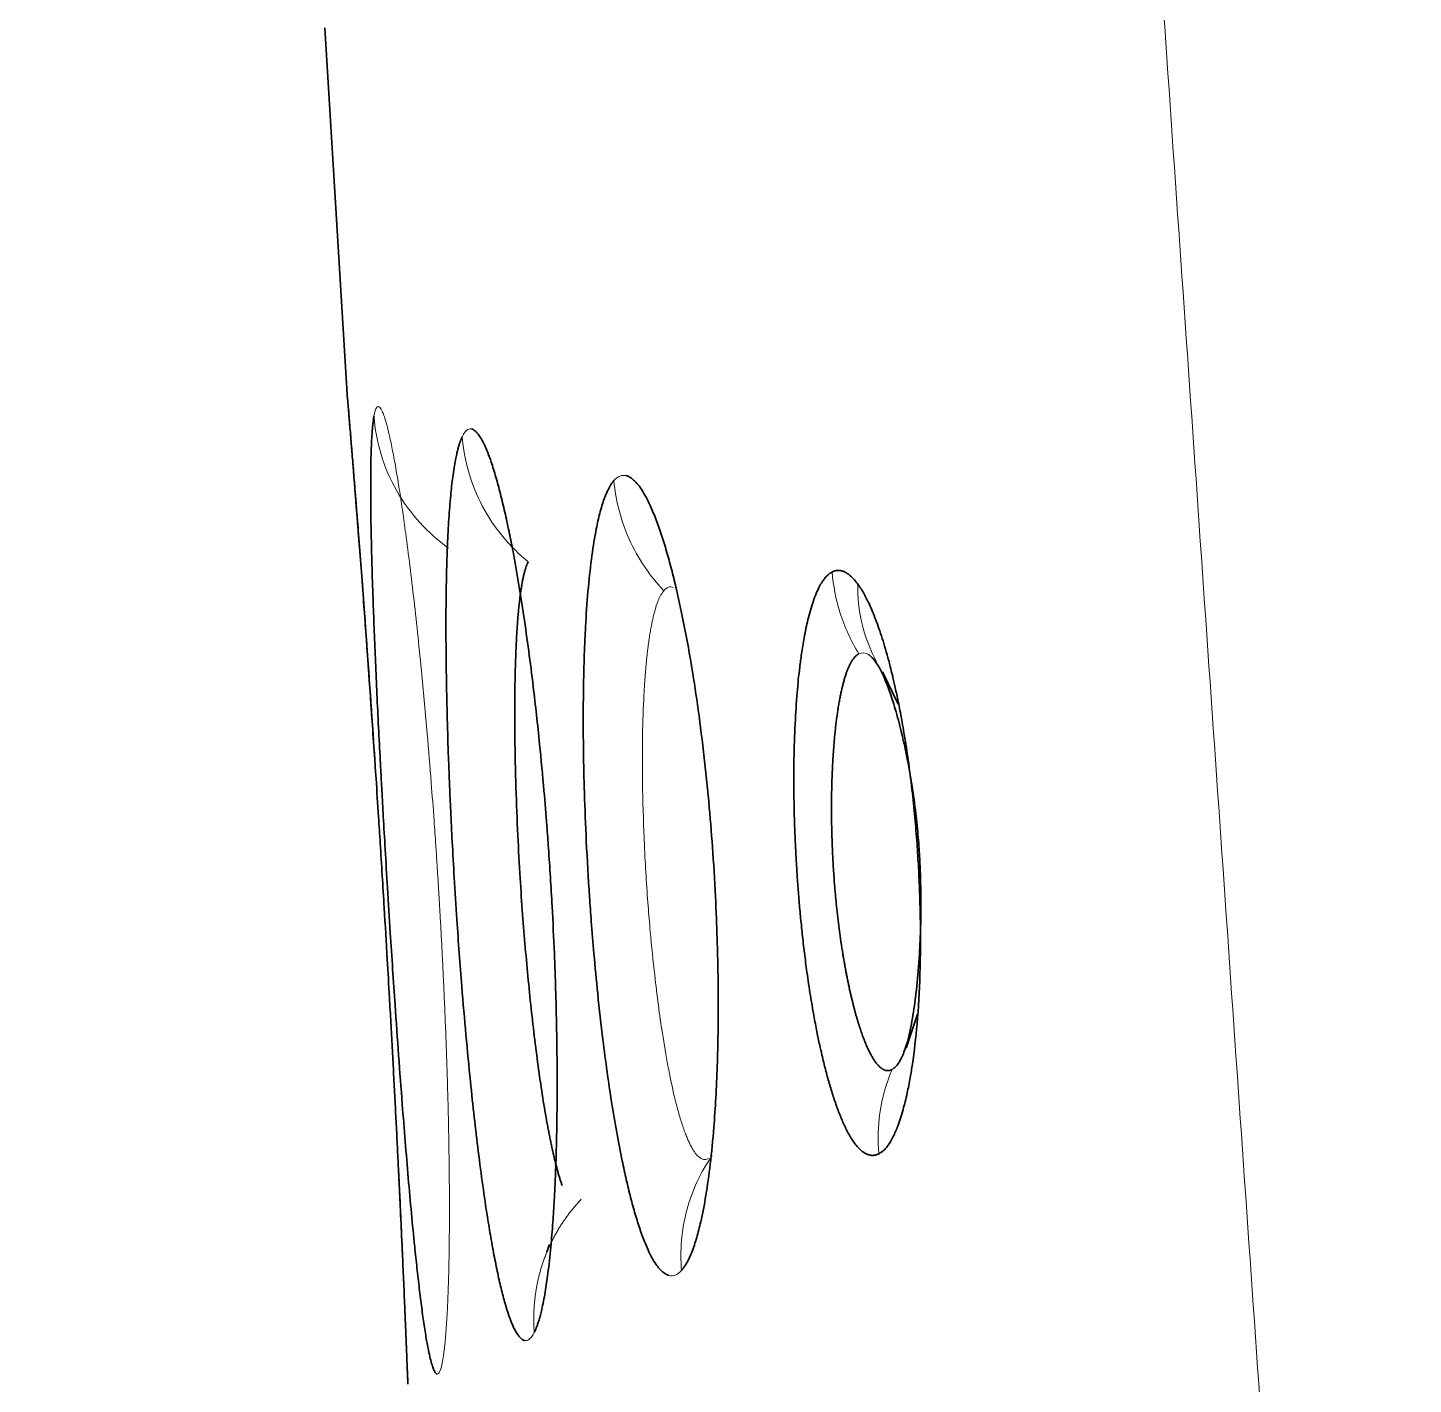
# Model space of a CAD drawing. Header units: inches. Extents: x -1096 to 3103, y -191 to 3207.
# Drawn here: x 3075.019 to 3078.842, y 1554.937 to 1558.68 of the extents above; entities that cross this region are included whole.
import ezdxf

# ---------------------------------------------------------------- set-up
doc = ezdxf.new("R2010")
doc.units = ezdxf.units.IN

msp = doc.modelspace()

# ---------------------------------------------------------------- linework, layer by layer
at = {"lineweight": 35}
for p, q in [((3075.8387, 1558.6801), (3075.9015, 1557.653)), ((3077.421, 1556.8136), (3077.3776, 1556.903)), ((3077.4426, 1555.8648), (3077.4744, 1555.9586)), ((3076.4516, 1555.3014), (3076.4581, 1555.3214)), ((3076.0679, 1554.9371), (3076.0667, 1554.9665))]:
    msp.add_line(p, q, dxfattribs=at)
at = {"lineweight": 13}
for points, knots in [([(3082.665, 1493.7042), (3082.6004, 1494.6346), (3082.4711, 1496.4949), (3082.2773, 1499.2845), (3082.0837, 1502.0724), (3081.8901, 1504.8587), (3081.6967, 1507.6432), (3081.5035, 1510.4261), (3081.3103, 1513.2073), (3081.1174, 1515.9868), (3080.9245, 1518.7646), (3080.7318, 1521.5408), (3080.5392, 1524.3152), (3080.3468, 1527.088), (3080.1545, 1529.8591), (3079.9623, 1532.6286), (3079.7703, 1535.3963), (3079.5785, 1538.1624), (3079.3867, 1540.9268), (3079.1952, 1543.6895), (3079.0037, 1546.4505), (3078.8124, 1549.2098), (3078.6213, 1551.9675), (3078.4303, 1554.7235), (3078.2395, 1557.4778), (3078.0488, 1560.2304), (3077.8583, 1562.9813), (3077.6679, 1565.7306), (3077.4776, 1568.4781), (3077.2876, 1571.224), (3077.0976, 1573.9683), (3076.9079, 1576.7108), (3076.7183, 1579.4516), (3076.5288, 1582.1908), (3076.3395, 1584.9283), (3076.1504, 1587.6641), (3075.9614, 1590.3983), (3075.7726, 1593.1307), (3075.5839, 1595.8615), (3075.3954, 1598.5906), (3075.2071, 1601.318), (3075.0816, 1603.1357), (3075.0189, 1604.0443)], [0, 0, 0, 0, 0.025296, 0.050577, 0.075843, 0.101093, 0.126328, 0.151549, 0.176754, 0.201943, 0.227118, 0.252277, 0.277422, 0.302551, 0.327664, 0.352763, 0.377847, 0.402915, 0.427968, 0.453006, 0.478029, 0.503036, 0.528029, 0.553006, 0.577968, 0.602915, 0.627846, 0.652763, 0.677664, 0.70255, 0.727421, 0.752277, 0.777118, 0.801943, 0.826753, 0.851548, 0.876328, 0.901093, 0.925842, 0.950577, 0.975296, 1, 1, 1, 1]), ([(3076.1619, 1554.9921), (3076.1621, 1554.9935), (3076.1627, 1554.9964), (3076.1637, 1555.0015), (3076.1647, 1555.0076), (3076.1659, 1555.0151), (3076.1672, 1555.0242), (3076.1686, 1555.035), (3076.17, 1555.0477), (3076.1724, 1555.0724), (3076.1753, 1555.1114), (3076.1784, 1555.1718), (3076.1805, 1555.2377), (3076.1818, 1555.3062), (3076.1824, 1555.3675), (3076.1826, 1555.4188), (3076.1825, 1555.4579), (3076.1823, 1555.4834), (3076.182, 1555.5208), (3076.1814, 1555.5752), (3076.18, 1555.6527), (3076.1782, 1555.7289), (3076.176, 1555.8031), (3076.1736, 1555.8745), (3076.1709, 1555.9428), (3076.1682, 1556.0076), (3076.1654, 1556.0685), (3076.1626, 1556.1254), (3076.1598, 1556.1781), (3076.1571, 1556.2264), (3076.1546, 1556.2703), (3076.1523, 1556.3097), (3076.1501, 1556.3445), (3076.1482, 1556.3748), (3076.1465, 1556.4005), (3076.1439, 1556.4394), (3076.1393, 1556.5046), (3076.1316, 1556.6084), (3076.1205, 1556.744), (3076.1081, 1556.8784), (3076.0958, 1557.0001), (3076.0848, 1557.101), (3076.0733, 1557.1973), (3076.0629, 1557.278), (3076.0535, 1557.3453), (3076.0451, 1557.4015), (3076.0365, 1557.4541), (3076.0279, 1557.5023), (3076.0201, 1557.541), (3076.0132, 1557.571), (3076.0073, 1557.5933), (3076.0019, 1557.6103), (3075.9972, 1557.6217), (3075.9935, 1557.6287), (3075.9905, 1557.6325), (3075.9883, 1557.6343), (3075.9871, 1557.6348), (3075.9866, 1557.635)], [0, 0, 0, 0, 0.004871, 0.010578, 0.01712, 0.024496, 0.032707, 0.04175, 0.051625, 0.062329, 0.094589, 0.123218, 0.15516, 0.18238, 0.204891, 0.222679, 0.235716, 0.243991, 0.247499, 0.271695, 0.294713, 0.316538, 0.337157, 0.356565, 0.37478, 0.391814, 0.407679, 0.422379, 0.435915, 0.448289, 0.459502, 0.469554, 0.478448, 0.486184, 0.492762, 0.498184, 0.516133, 0.543052, 0.578986, 0.624001, 0.654391, 0.6855, 0.717302, 0.749771, 0.772746, 0.796758, 0.821822, 0.847959, 0.875186, 0.895512, 0.916051, 0.936799, 0.954889, 0.970256, 0.9829, 0.992817, 1, 1, 1, 1]), ([(3075.9742, 1557.6082), (3075.9792, 1557.5384), (3076.0215, 1557.3952), (3076.1234, 1557.2849), (3076.1798, 1557.2445)], [0, 0, 0, 0, 0.506112, 1, 1, 1, 1]), ([(3076.2174, 1557.551), (3076.2227, 1557.4862), (3076.2607, 1557.3537), (3076.3497, 1557.2474), (3076.3999, 1557.2064)], [0, 0, 0, 0, 0.504387, 1, 1, 1, 1]), ([(3076.6362, 1557.4303), (3076.641, 1557.3759), (3076.6698, 1557.2639), (3076.7353, 1557.1676), (3076.7742, 1557.1267)], [0, 0, 0, 0, 0.494789, 1, 1, 1, 1]), ([(3077.2385, 1557.1784), (3077.2415, 1557.141), (3077.2568, 1557.0618), (3077.2904, 1556.988), (3077.3121, 1556.9524)], [0, 0, 0, 0, 0.474728, 1, 1, 1, 1]), ([(3077.309, 1557.145), (3077.3086, 1557.1091), (3077.3167, 1557.0332), (3077.3436, 1556.9625), (3077.3621, 1556.9286)], [0, 0, 0, 0, 0.475307, 1, 1, 1, 1]), ([(3076.7742, 1557.1267), (3076.7735, 1557.1259), (3076.7722, 1557.1243), (3076.7702, 1557.1216), (3076.7682, 1557.1185), (3076.7662, 1557.1153), (3076.7643, 1557.1117), (3076.7624, 1557.1079), (3076.7605, 1557.1038), (3076.7587, 1557.0994), (3076.7569, 1557.0948), (3076.7551, 1557.0899), (3076.7533, 1557.0848), (3076.7516, 1557.0793), (3076.7499, 1557.0736), (3076.7483, 1557.0677), (3076.7467, 1557.0615), (3076.7451, 1557.055), (3076.7435, 1557.0483), (3076.742, 1557.0413), (3076.7405, 1557.034), (3076.7391, 1557.0265), (3076.7376, 1557.0188), (3076.7363, 1557.0107), (3076.7349, 1557.0025), (3076.7336, 1556.994), (3076.7324, 1556.9852), (3076.7312, 1556.9762), (3076.73, 1556.967), (3076.7288, 1556.9575), (3076.7277, 1556.9478), (3076.7267, 1556.9379), (3076.7257, 1556.9278), (3076.7247, 1556.9174), (3076.7238, 1556.9068), (3076.7229, 1556.8959), (3076.722, 1556.8849), (3076.7212, 1556.8736), (3076.7205, 1556.8622), (3076.7198, 1556.8505), (3076.7191, 1556.8387), (3076.7169, 1556.7951), (3076.7145, 1556.7112), (3076.715, 1556.5754), (3076.72, 1556.4207), (3076.7279, 1556.2881), (3076.7381, 1556.1683), (3076.7504, 1556.0476), (3076.7713, 1555.8877), (3076.7923, 1555.7758), (3076.8074, 1555.714), (3076.8128, 1555.6936), (3076.8181, 1555.6748), (3076.8235, 1555.6575), (3076.8288, 1555.6416), (3076.8341, 1555.6272), (3076.8393, 1555.6143), (3076.8445, 1555.6028), (3076.8496, 1555.5926), (3076.8547, 1555.5838), (3076.8597, 1555.5764), (3076.8646, 1555.5702), (3076.8695, 1555.5653), (3076.8743, 1555.5615), (3076.879, 1555.559), (3076.8836, 1555.5575), (3076.8881, 1555.5572), (3076.8925, 1555.5578), (3076.8954, 1555.5591), (3076.8969, 1555.5598)], [0, 0, 0, 0, 0.005972, 0.011955, 0.017951, 0.02396, 0.02998, 0.036012, 0.042055, 0.048111, 0.054177, 0.060255, 0.066344, 0.072444, 0.078555, 0.084677, 0.09081, 0.096952, 0.103106, 0.109269, 0.115443, 0.121626, 0.127819, 0.134022, 0.140234, 0.146455, 0.152686, 0.158926, 0.165175, 0.171432, 0.177698, 0.183972, 0.190255, 0.196546, 0.202844, 0.209151, 0.215465, 0.221787, 0.228116, 0.234452, 0.240795, 0.247145, 0.303261, 0.364171, 0.429645, 0.499403, 0.528824, 0.581401, 0.656184, 0.751772, 0.766496, 0.781024, 0.795358, 0.809499, 0.823451, 0.837216, 0.850794, 0.86419, 0.877403, 0.890438, 0.903295, 0.915977, 0.928485, 0.940822, 0.952989, 0.964989, 0.976822, 0.988492, 1, 1, 1, 1]), ([(3077.3669, 1555.5729), (3077.3639, 1555.6102), (3077.3663, 1555.6905), (3077.3878, 1555.7677), (3077.4037, 1555.8056)], [0, 0, 0, 0, 0.47368, 1, 1, 1, 1]), ([(3076.8228, 1555.251), (3076.8182, 1555.306), (3076.823, 1555.3632), (3076.852, 1555.4719), (3076.8762, 1555.5234), (3076.9073, 1555.5681)], [0, 0, 0, 0, 0.5, 0.5, 1, 1, 1, 1]), ([(3076.4166, 1555.0799), (3076.4163, 1555.0836), (3076.4158, 1555.0911), (3076.4153, 1555.1024), (3076.4151, 1555.1137), (3076.4151, 1555.1251), (3076.4154, 1555.1365), (3076.416, 1555.148), (3076.4169, 1555.1594), (3076.418, 1555.1709), (3076.4194, 1555.1823), (3076.421, 1555.1937), (3076.423, 1555.2051), (3076.4252, 1555.2165), (3076.4277, 1555.2278), (3076.4304, 1555.2391), (3076.4334, 1555.2503), (3076.4367, 1555.2614), (3076.4403, 1555.2724), (3076.4442, 1555.2833), (3076.4483, 1555.2942), (3076.4527, 1555.3049), (3076.4573, 1555.3155), (3076.4622, 1555.326), (3076.4674, 1555.3363), (3076.4728, 1555.3465), (3076.4784, 1555.3566), (3076.4842, 1555.3665), (3076.4903, 1555.3762), (3076.4965, 1555.3858), (3076.503, 1555.3952), (3076.5097, 1555.4044), (3076.5165, 1555.4134), (3076.5236, 1555.4223), (3076.5308, 1555.4309), (3076.5382, 1555.4393), (3076.5433, 1555.4447), (3076.5458, 1555.4475)], [0, 0, 0, 0, 0.027908, 0.055946, 0.084105, 0.112377, 0.140752, 0.16922, 0.197774, 0.226402, 0.255097, 0.283849, 0.31265, 0.341491, 0.370364, 0.399263, 0.428179, 0.457105, 0.486037, 0.514968, 0.543893, 0.572806, 0.601702, 0.630574, 0.659415, 0.688216, 0.716971, 0.745671, 0.774306, 0.802869, 0.83135, 0.85974, 0.888029, 0.916209, 0.94427, 0.972204, 1, 1, 1, 1])]:
    msp.add_open_spline(points, degree=3, knots=knots, dxfattribs=at)
at = {"lineweight": 35}
for points, knots in [([(3076.0667, 1554.9665), (3076.0666, 1554.9679), (3076.0665, 1554.971), (3076.0663, 1554.9763), (3076.066, 1554.9827), (3076.0657, 1554.9906), (3076.0654, 1555), (3076.0649, 1555.0113), (3076.0644, 1555.0246), (3076.0634, 1555.0501), (3076.0617, 1555.0904), (3076.0591, 1555.1532), (3076.0562, 1555.2219), (3076.053, 1555.2935), (3076.0501, 1555.3572), (3076.0477, 1555.4099), (3076.0458, 1555.4494), (3076.0446, 1555.4741), (3076.0432, 1555.5046), (3076.0411, 1555.5467), (3076.0381, 1555.6073), (3076.035, 1555.6699), (3076.0317, 1555.734), (3076.0282, 1555.7996), (3076.0246, 1555.8663), (3076.0209, 1555.9344), (3076.0164, 1556.0151), (3076.0104, 1556.1208), (3076.0019, 1556.2634), (3075.9938, 1556.3953), (3075.9862, 1556.5143), (3075.9793, 1556.6203), (3075.97, 1556.7572), (3075.9605, 1556.8929), (3075.9516, 1557.0158), (3075.9441, 1557.118), (3075.9367, 1557.2152), (3075.9304, 1557.2966), (3075.9251, 1557.3644), (3075.9207, 1557.421), (3075.9164, 1557.4739), (3075.9126, 1557.5223), (3075.9094, 1557.561), (3075.907, 1557.5909), (3075.9052, 1557.6131), (3075.9038, 1557.6297), (3075.9028, 1557.6409), (3075.9023, 1557.6476), (3075.902, 1557.6511), (3075.9018, 1557.6526), (3075.9018, 1557.653), (3075.9018, 1557.6531)], [0, 0, 0, 0, 0.004851, 0.010544, 0.017077, 0.024451, 0.032664, 0.041716, 0.051605, 0.062329, 0.094554, 0.123216, 0.155817, 0.183478, 0.20621, 0.223998, 0.236815, 0.244647, 0.247492, 0.265422, 0.283346, 0.301256, 0.319144, 0.336999, 0.354814, 0.372597, 0.390528, 0.417453, 0.453346, 0.498174, 0.516577, 0.543646, 0.579428, 0.623988, 0.65447, 0.68561, 0.717381, 0.749756, 0.77274, 0.796758, 0.821822, 0.847956, 0.875175, 0.895509, 0.91605, 0.936793, 0.954918, 0.970304, 0.982949, 0.99285, 1, 1, 1, 1]), ([(3075.9042, 1557.6237), (3075.9043, 1557.6221), (3075.9046, 1557.6186), (3075.9051, 1557.6124), (3075.9057, 1557.6046), (3075.9065, 1557.5949), (3075.9075, 1557.5829), (3075.9088, 1557.5683), (3075.911, 1557.5417), (3075.9143, 1557.5008), (3075.9192, 1557.4395), (3075.9248, 1557.3699), (3075.931, 1557.2899), (3075.9378, 1557.2019), (3075.9445, 1557.1124), (3075.9511, 1557.0237), (3075.9573, 1556.9375), (3075.9636, 1556.848), (3075.97, 1556.7558), (3075.9743, 1556.6928), (3075.9764, 1556.661), (3075.9764, 1556.661)], [0, 0, 0, 0, 0.01474, 0.032524, 0.05335, 0.077215, 0.104113, 0.134035, 0.166969, 0.253286, 0.330229, 0.413836, 0.497304, 0.580625, 0.663808, 0.731272, 0.798592, 0.865811, 0.932943, 0.999989, 1, 1, 1, 1]), ([(3075.9742, 1557.6082), (3075.9739, 1557.6067), (3075.9734, 1557.6034), (3075.9726, 1557.5975), (3075.9716, 1557.59), (3075.9706, 1557.5807), (3075.9696, 1557.5692), (3075.9686, 1557.5551), (3075.9671, 1557.5295), (3075.9658, 1557.49), (3075.9651, 1557.4305), (3075.9653, 1557.3629), (3075.9665, 1557.2849), (3075.9686, 1557.199), (3075.9714, 1557.1116), (3075.9746, 1557.0248), (3075.978, 1556.9404), (3075.9819, 1556.8528), (3075.9862, 1556.7624), (3075.99, 1556.688), (3075.9933, 1556.6257), (3075.9963, 1556.5704), (3076.0003, 1556.498), (3076.0055, 1556.4081), (3076.0119, 1556.3009), (3076.0209, 1556.1567), (3076.0344, 1555.9532), (3076.0483, 1555.7604), (3076.0606, 1555.6054), (3076.069, 1555.5045), (3076.0778, 1555.4071), (3076.0858, 1555.325), (3076.093, 1555.2565), (3076.0995, 1555.1998), (3076.1061, 1555.1468), (3076.1128, 1555.0986), (3076.119, 1555.0599), (3076.1247, 1555.0299), (3076.1297, 1555.0073), (3076.1343, 1554.9903), (3076.1384, 1554.9788), (3076.1418, 1554.9718), (3076.1445, 1554.9679), (3076.1467, 1554.966), (3076.1479, 1554.9655), (3076.1484, 1554.9653)], [0, 0, 0, 0, 0.005494, 0.012115, 0.01986, 0.028729, 0.03872, 0.049829, 0.062052, 0.094151, 0.122729, 0.153801, 0.184823, 0.215792, 0.246711, 0.271794, 0.29682, 0.321805, 0.346754, 0.371667, 0.381839, 0.396331, 0.415138, 0.438248, 0.465644, 0.497302, 0.548712, 0.623102, 0.653082, 0.684066, 0.71606, 0.749093, 0.772387, 0.796618, 0.821777, 0.847855, 0.874829, 0.895219, 0.915809, 0.936603, 0.954502, 0.96979, 0.982469, 0.99254, 1, 1, 1, 1]), ([(3076.4166, 1555.0799), (3076.4172, 1555.0812), (3076.4187, 1555.0843), (3076.421, 1555.0897), (3076.4237, 1555.0965), (3076.4267, 1555.105), (3076.43, 1555.1155), (3076.4336, 1555.1283), (3076.4394, 1555.1517), (3076.4466, 1555.1882), (3076.455, 1555.2457), (3076.4621, 1555.3104), (3076.4678, 1555.3794), (3076.4716, 1555.4401), (3076.474, 1555.4891), (3076.4754, 1555.5239), (3076.477, 1555.5664), (3076.4785, 1555.6233), (3076.4796, 1555.7026), (3076.4798, 1555.785), (3076.4791, 1555.8701), (3076.4777, 1555.9508), (3076.4754, 1556.0358), (3076.4718, 1556.1351), (3076.4656, 1556.2655), (3076.4583, 1556.3836), (3076.4505, 1556.4897), (3076.4426, 1556.5863), (3076.4304, 1556.7162), (3076.4161, 1556.8454), (3076.4013, 1556.962), (3076.3877, 1557.0577), (3076.3732, 1557.1495), (3076.3595, 1557.2268), (3076.3468, 1557.2913), (3076.3352, 1557.3451), (3076.3231, 1557.3956), (3076.3105, 1557.4419), (3076.2989, 1557.4793), (3076.2882, 1557.5084), (3076.2788, 1557.5303), (3076.27, 1557.547), (3076.2621, 1557.5586), (3076.2556, 1557.5658), (3076.2503, 1557.5699), (3076.2463, 1557.572), (3076.244, 1557.5727), (3076.243, 1557.573)], [0, 0, 0, 0, 0.005679, 0.012434, 0.020265, 0.029172, 0.039152, 0.050205, 0.062327, 0.094652, 0.123214, 0.158, 0.187168, 0.210728, 0.228653, 0.240913, 0.247497, 0.272601, 0.297685, 0.322728, 0.347701, 0.372604, 0.391847, 0.41921, 0.454671, 0.498201, 0.514895, 0.541397, 0.577751, 0.624024, 0.654257, 0.685314, 0.71717, 0.749799, 0.77284, 0.796886, 0.821949, 0.848052, 0.87521, 0.895528, 0.916063, 0.936811, 0.954812, 0.970135, 0.982776, 0.992733, 1, 1, 1, 1]), ([(3076.2174, 1557.551), (3076.2168, 1557.5496), (3076.2155, 1557.5467), (3076.2134, 1557.5414), (3076.211, 1557.5347), (3076.2083, 1557.5263), (3076.2055, 1557.5159), (3076.2024, 1557.5031), (3076.1975, 1557.4798), (3076.1917, 1557.4436), (3076.1856, 1557.3887), (3076.1807, 1557.3261), (3076.1769, 1557.2537), (3076.1743, 1557.1738), (3076.1729, 1557.0863), (3076.1728, 1556.992), (3076.1738, 1556.8916), (3076.176, 1556.7868), (3076.1785, 1556.7023), (3076.181, 1556.6356), (3076.1831, 1556.5828), (3076.1861, 1556.5144), (3076.1903, 1556.43), (3076.1959, 1556.3299), (3076.2044, 1556.1956), (3076.2185, 1556.0038), (3076.2383, 1555.7853), (3076.2623, 1555.5715), (3076.2817, 1555.4324), (3076.2968, 1555.3409), (3076.3067, 1555.2865), (3076.3171, 1555.2357), (3076.328, 1555.1895), (3076.3382, 1555.1521), (3076.3477, 1555.1229), (3076.3562, 1555.1009), (3076.3644, 1555.0841), (3076.3717, 1555.0725), (3076.3779, 1555.0653), (3076.3829, 1555.0611), (3076.387, 1555.0588), (3076.3893, 1555.0581), (3076.3903, 1555.0578)], [0, 0, 0, 0, 0.005535, 0.012183, 0.019942, 0.028811, 0.038788, 0.049871, 0.062054, 0.094209, 0.122734, 0.153803, 0.184827, 0.215802, 0.246733, 0.278099, 0.30937, 0.340568, 0.371697, 0.382255, 0.396981, 0.415868, 0.438907, 0.466079, 0.497361, 0.548022, 0.623188, 0.68393, 0.749069, 0.772479, 0.79677, 0.821932, 0.847957, 0.874823, 0.895203, 0.915794, 0.936601, 0.954404, 0.969644, 0.982324, 0.992443, 1, 1, 1, 1]), ([(3076.8228, 1555.251), (3076.8237, 1555.2521), (3076.8257, 1555.2545), (3076.8289, 1555.2587), (3076.8326, 1555.2641), (3076.8368, 1555.2709), (3076.8413, 1555.2793), (3076.8463, 1555.2896), (3076.8544, 1555.3089), (3076.8646, 1555.3391), (3076.883, 1555.4109), (3076.8995, 1555.5114), (3076.9116, 1555.6355), (3076.9178, 1555.7273), (3076.9216, 1555.8145), (3076.9239, 1555.906), (3076.9244, 1555.99), (3076.9236, 1556.0724), (3076.9217, 1556.1605), (3076.9174, 1556.2737), (3076.9101, 1556.3996), (3076.8958, 1556.5805), (3076.876, 1556.7539), (3076.8516, 1556.9157), (3076.8315, 1557.0278), (3076.8128, 1557.1154), (3076.7965, 1557.1816), (3076.7833, 1557.2302), (3076.7693, 1557.2761), (3076.7545, 1557.3185), (3076.7406, 1557.3529), (3076.7278, 1557.38), (3076.7162, 1557.4007), (3076.7052, 1557.4167), (3076.6953, 1557.4281), (3076.687, 1557.4355), (3076.6802, 1557.44), (3076.6749, 1557.4426), (3076.6718, 1557.4437), (3076.6705, 1557.4441)], [0, 0, 0, 0, 0.005759, 0.012569, 0.020429, 0.029339, 0.039298, 0.050303, 0.062353, 0.094825, 0.123265, 0.204929, 0.247428, 0.278823, 0.310177, 0.341444, 0.372596, 0.393012, 0.420777, 0.455872, 0.498271, 0.537025, 0.623967, 0.664109, 0.706062, 0.749764, 0.772822, 0.796879, 0.82195, 0.848056, 0.875213, 0.895506, 0.916041, 0.936812, 0.954675, 0.969928, 0.982569, 0.992595, 1, 1, 1, 1]), ([(3076.6362, 1557.4303), (3076.6354, 1557.4293), (3076.6335, 1557.427), (3076.6304, 1557.4228), (3076.627, 1557.4175), (3076.6231, 1557.4108), (3076.6188, 1557.4025), (3076.6142, 1557.3922), (3076.6067, 1557.3731), (3076.5975, 1557.343), (3076.586, 1557.2918), (3076.5752, 1557.2252), (3076.5654, 1557.1383), (3076.5597, 1557.0607), (3076.5563, 1556.9951), (3076.5541, 1556.9398), (3076.5521, 1556.8605), (3076.5515, 1556.7731), (3076.5523, 1556.6724), (3076.5547, 1556.5644), (3076.56, 1556.4298), (3076.5669, 1556.3106), (3076.5743, 1556.2073), (3076.5816, 1556.1176), (3076.5921, 1556.0073), (3076.6078, 1555.8677), (3076.63, 1555.7084), (3076.6524, 1555.5837), (3076.6705, 1555.5008), (3076.6825, 1555.4515), (3076.6952, 1555.4054), (3076.7085, 1555.3632), (3076.7213, 1555.3289), (3076.7331, 1555.3018), (3076.744, 1555.281), (3076.7544, 1555.2649), (3076.7639, 1555.2535), (3076.7718, 1555.2461), (3076.7784, 1555.2415), (3076.7837, 1555.2388), (3076.7868, 1555.2377), (3076.7881, 1555.2373)], [0, 0, 0, 0, 0.005607, 0.012302, 0.020083, 0.028949, 0.0389, 0.049931, 0.062039, 0.09429, 0.122704, 0.164093, 0.205413, 0.246661, 0.2615, 0.282312, 0.30911, 0.346899, 0.371661, 0.408236, 0.450128, 0.497272, 0.518111, 0.546036, 0.581065, 0.623252, 0.683675, 0.749134, 0.772649, 0.796989, 0.822148, 0.848115, 0.87487, 0.895219, 0.915802, 0.936626, 0.954273, 0.969433, 0.982108, 0.992297, 1, 1, 1, 1]), ([(3076.4935, 1555.4853), (3076.4933, 1555.486), (3076.4925, 1555.488), (3076.4913, 1555.4917), (3076.4897, 1555.4963), (3076.4882, 1555.501), (3076.4867, 1555.5059), (3076.4852, 1555.5109), (3076.4837, 1555.516), (3076.4822, 1555.5213), (3076.4807, 1555.5267), (3076.4792, 1555.5322), (3076.4778, 1555.5378), (3076.4763, 1555.5435), (3076.4748, 1555.5494), (3076.4734, 1555.5554), (3076.4719, 1555.5614), (3076.4705, 1555.5676), (3076.469, 1555.5738), (3076.4676, 1555.5802), (3076.4662, 1555.5867), (3076.4648, 1555.5932), (3076.4634, 1555.5998), (3076.462, 1555.6065), (3076.4606, 1555.6133), (3076.4592, 1555.6202), (3076.4578, 1555.6271), (3076.4565, 1555.6341), (3076.4551, 1555.6412), (3076.4501, 1555.6678), (3076.4415, 1555.717), (3076.43, 1555.7939), (3076.4192, 1555.876), (3076.4092, 1555.962), (3076.4, 1556.0507), (3076.3918, 1556.1411), (3076.3841, 1556.2357), (3076.377, 1556.3395), (3076.3707, 1556.4573), (3076.3655, 1556.5892), (3076.3625, 1556.7305), (3076.3626, 1556.8298), (3076.3637, 1556.8888), (3076.3643, 1556.9107), (3076.3649, 1556.9321), (3076.3657, 1556.9529), (3076.3665, 1556.973), (3076.3675, 1556.9925), (3076.3685, 1557.0112), (3076.3697, 1557.0293), (3076.371, 1557.0467), (3076.3724, 1557.0634), (3076.3739, 1557.0793), (3076.3755, 1557.0944), (3076.3772, 1557.1088), (3076.379, 1557.1224), (3076.3809, 1557.1352), (3076.3829, 1557.1472), (3076.385, 1557.1583), (3076.3872, 1557.1686), (3076.3896, 1557.178), (3076.392, 1557.1865), (3076.3945, 1557.1941), (3076.3972, 1557.2009), (3076.399, 1557.2045), (3076.3999, 1557.2064)], [0, 0, 0, 0, 0.002469, 0.007904, 0.013311, 0.018693, 0.024047, 0.029375, 0.034676, 0.03995, 0.045197, 0.050417, 0.055608, 0.060772, 0.065909, 0.071016, 0.076096, 0.081148, 0.086171, 0.091165, 0.096132, 0.101069, 0.105978, 0.110858, 0.115709, 0.120532, 0.125325, 0.130089, 0.134825, 0.139531, 0.182891, 0.225557, 0.267569, 0.308933, 0.349641, 0.389701, 0.429148, 0.472485, 0.523037, 0.58076, 0.645515, 0.717141, 0.729426, 0.741709, 0.75399, 0.766272, 0.778553, 0.790834, 0.803116, 0.815397, 0.827679, 0.83996, 0.852241, 0.864522, 0.876804, 0.88909, 0.901382, 0.913681, 0.925991, 0.938313, 0.950643, 0.96298, 0.975319, 0.98766, 1, 1, 1, 1]), ([(3077.2385, 1557.1784), (3077.2373, 1557.1777), (3077.2344, 1557.1761), (3077.2297, 1557.1728), (3077.224, 1557.1678), (3077.2176, 1557.1607), (3077.2103, 1557.1507), (3077.2025, 1557.137), (3077.1941, 1557.119), (3077.1833, 1557.0904), (3077.172, 1557.0505), (3077.1616, 1557.001), (3077.1543, 1556.9565), (3077.1476, 1556.9065), (3077.1413, 1556.8434), (3077.1358, 1556.7583), (3077.1331, 1556.6739), (3077.1326, 1556.5986), (3077.1332, 1556.5402), (3077.1345, 1556.4894), (3077.1361, 1556.4468), (3077.1377, 1556.4126), (3077.1391, 1556.3869), (3077.1408, 1556.358), (3077.1432, 1556.3223), (3077.1467, 1556.2762), (3077.151, 1556.228), (3077.1561, 1556.178), (3077.162, 1556.1264), (3077.1694, 1556.0695), (3077.1781, 1556.0117), (3077.1874, 1555.9568), (3077.196, 1555.9116), (3077.2035, 1555.8754), (3077.2098, 1555.8474), (3077.2167, 1555.8182), (3077.2252, 1555.7857), (3077.2359, 1555.7486), (3077.2474, 1555.7132), (3077.2596, 1555.6802), (3077.2726, 1555.6497), (3077.2869, 1555.6219), (3077.3006, 1555.6013), (3077.3124, 1555.5878), (3077.3211, 1555.58), (3077.3278, 1555.5754), (3077.3316, 1555.5735), (3077.3332, 1555.5726)], [0, 0, 0, 0, 0.007927, 0.018047, 0.030341, 0.044774, 0.061331, 0.080032, 0.100901, 0.123961, 0.165411, 0.200215, 0.228296, 0.249582, 0.288168, 0.330442, 0.376231, 0.405367, 0.430757, 0.452472, 0.470562, 0.485045, 0.495918, 0.503183, 0.521674, 0.541199, 0.561766, 0.583382, 0.606044, 0.629763, 0.659938, 0.686474, 0.70932, 0.72842, 0.743728, 0.755212, 0.778105, 0.801942, 0.826697, 0.85234, 0.878837, 0.907003, 0.938891, 0.960077, 0.977306, 0.990609, 1, 1, 1, 1]), ([(3077.2723, 1557.1788), (3077.2713, 1557.1792), (3077.2693, 1557.1801), (3077.2663, 1557.1811), (3077.2633, 1557.1818), (3077.2604, 1557.1824), (3077.2575, 1557.1826), (3077.2546, 1557.1827), (3077.2518, 1557.1825), (3077.2491, 1557.1821), (3077.2464, 1557.1815), (3077.2437, 1557.1807), (3077.2411, 1557.1797), (3077.2394, 1557.1788), (3077.2385, 1557.1784)], [0, 0, 0, 0, 0.087917, 0.174953, 0.261133, 0.346481, 0.43102, 0.514775, 0.597754, 0.67993, 0.761271, 0.841747, 0.921332, 1, 1, 1, 1]), ([(3077.3669, 1555.5729), (3077.3683, 1555.5737), (3077.3719, 1555.5755), (3077.3782, 1555.5799), (3077.3864, 1555.5877), (3077.3963, 1555.6006), (3077.4078, 1555.6207), (3077.4209, 1555.6512), (3077.4338, 1555.6914), (3077.4451, 1555.7373), (3077.4535, 1555.7801), (3077.4635, 1555.8411), (3077.4741, 1555.933), (3077.4801, 1556.0378), (3077.4823, 1556.1333), (3077.4823, 1556.2087), (3077.4803, 1556.2897), (3077.477, 1556.3622), (3077.4727, 1556.431), (3077.4668, 1556.5033), (3077.4587, 1556.5807), (3077.449, 1556.6564), (3077.4385, 1556.7251), (3077.4285, 1556.7821), (3077.4192, 1556.8288), (3077.4112, 1556.866), (3077.4045, 1556.8944), (3077.3977, 1556.9219), (3077.3901, 1556.9502), (3077.3812, 1556.9809), (3077.3722, 1557.009), (3077.3633, 1557.0347), (3077.3545, 1557.058), (3077.3458, 1557.0789), (3077.3353, 1557.1017), (3077.3218, 1557.1271), (3077.3074, 1557.1482), (3077.2949, 1557.1623), (3077.2859, 1557.1703), (3077.2785, 1557.1755), (3077.2742, 1557.1778), (3077.2723, 1557.1788)], [0, 0, 0, 0, 0.008784, 0.022012, 0.039639, 0.061609, 0.087958, 0.118751, 0.157481, 0.190776, 0.218565, 0.240781, 0.300853, 0.366289, 0.389903, 0.429716, 0.465034, 0.493523, 0.521548, 0.55222, 0.585556, 0.621544, 0.652763, 0.680085, 0.70348, 0.722896, 0.738289, 0.749628, 0.76907, 0.788051, 0.806559, 0.824584, 0.842116, 0.859149, 0.875676, 0.903109, 0.936897, 0.957449, 0.974805, 0.988984, 1, 1, 1, 1]), ([(3077.4037, 1555.8056), (3077.4031, 1555.8053), (3077.402, 1555.8047), (3077.4003, 1555.804), (3077.3986, 1555.8034), (3077.3968, 1555.803), (3077.395, 1555.8026), (3077.3932, 1555.8024), (3077.3913, 1555.8024), (3077.3894, 1555.8025), (3077.3875, 1555.8028), (3077.3856, 1555.8033), (3077.3836, 1555.8039), (3077.3816, 1555.8047), (3077.3796, 1555.8057), (3077.3775, 1555.8069), (3077.3755, 1555.8082), (3077.3733, 1555.8098), (3077.3712, 1555.8115), (3077.369, 1555.8135), (3077.3669, 1555.8157), (3077.3646, 1555.818), (3077.3624, 1555.8206), (3077.3601, 1555.8235), (3077.3579, 1555.8265), (3077.3555, 1555.8298), (3077.3532, 1555.8333), (3077.3509, 1555.837), (3077.3485, 1555.841), (3077.3461, 1555.8453), (3077.3437, 1555.8498), (3077.3413, 1555.8545), (3077.3388, 1555.8595), (3077.3364, 1555.8648), (3077.3339, 1555.8703), (3077.3314, 1555.8761), (3077.3289, 1555.8822), (3077.3264, 1555.8885), (3077.3239, 1555.8951), (3077.3214, 1555.902), (3077.3189, 1555.9092), (3077.3163, 1555.9166), (3077.3138, 1555.9243), (3077.3112, 1555.9324), (3077.3087, 1555.9407), (3077.3062, 1555.9493), (3077.3036, 1555.9582), (3077.3011, 1555.9674), (3077.2986, 1555.9768), (3077.2961, 1555.9866), (3077.2936, 1555.9967), (3077.2911, 1556.007), (3077.2886, 1556.0177), (3077.2862, 1556.0286), (3077.2838, 1556.0398), (3077.2814, 1556.0514), (3077.279, 1556.0632), (3077.2767, 1556.0753), (3077.2744, 1556.0877), (3077.2721, 1556.1004), (3077.2699, 1556.1133), (3077.2677, 1556.1266), (3077.2655, 1556.1401), (3077.2634, 1556.1539), (3077.2614, 1556.168), (3077.2594, 1556.1823), (3077.2574, 1556.1969), (3077.2556, 1556.2118), (3077.2537, 1556.227), (3077.252, 1556.2424), (3077.2503, 1556.2581), (3077.2488, 1556.274), (3077.2473, 1556.2901), (3077.2458, 1556.3064), (3077.2445, 1556.3229), (3077.2433, 1556.3396), (3077.2422, 1556.3564), (3077.2411, 1556.3734), (3077.2402, 1556.3905), (3077.2394, 1556.4076), (3077.2387, 1556.4249), (3077.2381, 1556.4421), (3077.2376, 1556.4595), (3077.2372, 1556.4768), (3077.2369, 1556.4941), (3077.2368, 1556.5115), (3077.2367, 1556.5288), (3077.2368, 1556.5461), (3077.237, 1556.5633), (3077.2373, 1556.5805), (3077.2378, 1556.5976), (3077.2383, 1556.6145), (3077.239, 1556.6314), (3077.2398, 1556.6481), (3077.2408, 1556.6646), (3077.2418, 1556.681), (3077.243, 1556.6971), (3077.2443, 1556.713), (3077.2458, 1556.7287), (3077.2473, 1556.744), (3077.249, 1556.7591), (3077.2509, 1556.7738), (3077.2529, 1556.7882), (3077.255, 1556.8022), (3077.2572, 1556.8158), (3077.2596, 1556.829), (3077.2621, 1556.8417), (3077.2648, 1556.8539), (3077.2676, 1556.8655), (3077.2705, 1556.8766), (3077.2736, 1556.8872), (3077.2768, 1556.8971), (3077.2801, 1556.9063), (3077.2836, 1556.9149), (3077.2873, 1556.9228), (3077.2911, 1556.9298), (3077.295, 1556.9361), (3077.2991, 1556.9416), (3077.3033, 1556.9462), (3077.3076, 1556.9499), (3077.3106, 1556.9516), (3077.3121, 1556.9524)], [0, 0, 0, 0, 0.004476, 0.009018, 0.013626, 0.018299, 0.023035, 0.027833, 0.032691, 0.037608, 0.042586, 0.047626, 0.052727, 0.057891, 0.06312, 0.068414, 0.073774, 0.0792, 0.084693, 0.090253, 0.09588, 0.101575, 0.107339, 0.113172, 0.119073, 0.125044, 0.131084, 0.137195, 0.143376, 0.149627, 0.155949, 0.162342, 0.168806, 0.175341, 0.181947, 0.188624, 0.195373, 0.202193, 0.209084, 0.216045, 0.223077, 0.230179, 0.237351, 0.244593, 0.251904, 0.259283, 0.266731, 0.274245, 0.281827, 0.289475, 0.297189, 0.304967, 0.31281, 0.320716, 0.328685, 0.336716, 0.344809, 0.352963, 0.361178, 0.369453, 0.377788, 0.386184, 0.394641, 0.40316, 0.411743, 0.420391, 0.429107, 0.437893, 0.446751, 0.45568, 0.464679, 0.473746, 0.482881, 0.492083, 0.501352, 0.510687, 0.520089, 0.529556, 0.539088, 0.548684, 0.558341, 0.568057, 0.577832, 0.58767, 0.597575, 0.607547, 0.617591, 0.627709, 0.637901, 0.648169, 0.658512, 0.66893, 0.679421, 0.689986, 0.700624, 0.711332, 0.722111, 0.732957, 0.74387, 0.754848, 0.76589, 0.776994, 0.788158, 0.799382, 0.810665, 0.822005, 0.833402, 0.844856, 0.856367, 0.867937, 0.879566, 0.891257, 0.903011, 0.914832, 0.926724, 0.93869, 0.95074, 0.962889, 0.975155, 0.987533, 1, 1, 1, 1]), ([(3077.3386, 1556.9506), (3077.3392, 1556.9502), (3077.3414, 1556.9488), (3077.3463, 1556.9448), (3077.3546, 1556.936), (3077.3662, 1556.9192), (3077.3777, 1556.897), (3077.388, 1556.8728), (3077.3962, 1556.8512), (3077.4045, 1556.8269), (3077.4129, 1556.7996), (3077.4211, 1556.7702), (3077.431, 1556.7317), (3077.4436, 1556.6755), (3077.457, 1556.6028), (3077.4681, 1556.5251), (3077.4754, 1556.4564), (3077.4796, 1556.3997), (3077.4822, 1556.3429), (3077.4839, 1556.2731), (3077.4829, 1556.1994), (3077.48, 1556.1341), (3077.4769, 1556.0864), (3077.4731, 1556.0439), (3077.4689, 1556.0063), (3077.4642, 1555.9714), (3077.4586, 1555.9377), (3077.4519, 1555.9046), (3077.4445, 1555.8761), (3077.437, 1555.8538), (3077.4301, 1555.8377), (3077.4238, 1555.8262), (3077.4182, 1555.8182), (3077.4134, 1555.8128), (3077.4105, 1555.8103), (3077.4091, 1555.8091)], [0, 0, 0, 0, 0.00502, 0.019494, 0.043435, 0.076901, 0.120014, 0.143395, 0.16738, 0.191953, 0.21709, 0.242764, 0.267552, 0.309587, 0.368553, 0.416637, 0.459241, 0.496325, 0.520473, 0.563099, 0.624391, 0.659172, 0.692032, 0.722902, 0.751723, 0.779008, 0.809081, 0.841887, 0.877369, 0.906222, 0.931652, 0.953713, 0.972448, 0.987885, 1, 1, 1, 1]), ([(3077.3332, 1555.5726), (3077.3342, 1555.5722), (3077.3361, 1555.5713), (3077.339, 1555.5703), (3077.3419, 1555.5695), (3077.3448, 1555.569), (3077.3476, 1555.5687), (3077.3505, 1555.5686), (3077.3533, 1555.5688), (3077.3561, 1555.5691), (3077.3588, 1555.5697), (3077.3616, 1555.5706), (3077.3643, 1555.5716), (3077.366, 1555.5725), (3077.3669, 1555.5729)], [0, 0, 0, 0, 0.085545, 0.170635, 0.255295, 0.339549, 0.423419, 0.50693, 0.590098, 0.672905, 0.755323, 0.837327, 0.918894, 1, 1, 1, 1]), ([(3076.0424, 1555.5201), (3076.0431, 1555.5066), (3076.0471, 1555.4232), (3076.0506, 1555.3467), (3076.0532, 1555.2888)], [0, 0, 0, 0, 0.159789, 1, 1, 1, 1]), ([(3076.0597, 1555.1391), (3076.0599, 1555.1323), (3076.061, 1555.1078), (3076.0626, 1555.0687), (3076.0642, 1555.0299), (3076.0654, 1554.9999), (3076.0663, 1554.9775), (3076.067, 1554.9608), (3076.0674, 1554.9495), (3076.0677, 1554.9428), (3076.0678, 1554.9392), (3076.0679, 1554.9376), (3076.0679, 1554.9372), (3076.0679, 1554.9371)], [0, 0, 0, 0, 0.052032, 0.190961, 0.335105, 0.442978, 0.552352, 0.663255, 0.758057, 0.839125, 0.906473, 0.960101, 1, 1, 1, 1])]:
    msp.add_open_spline(points, degree=3, knots=knots, dxfattribs=at)
at = {"lineweight": 13}
for points in [[(3075.9866, 1557.635), (3075.9816, 1557.6357), (3075.9774, 1557.6269), (3075.9742, 1557.6082)], [(3076.243, 1557.573), (3076.2337, 1557.5747), (3076.2251, 1557.5674), (3076.2174, 1557.551)], [(3076.6705, 1557.4441), (3076.6585, 1557.4472), (3076.6469, 1557.4427), (3076.6362, 1557.4303)], [(3076.7742, 1557.1267), (3076.7823, 1557.1362), (3076.7911, 1557.1392), (3076.8002, 1557.1359)], [(3077.3393, 1556.951), (3077.3304, 1556.9558), (3077.3213, 1556.9563), (3077.3121, 1556.9524)], [(3077.4091, 1555.8091), (3077.4073, 1555.8077), (3077.4055, 1555.8065), (3077.4037, 1555.8056)], [(3076.7881, 1555.2373), (3076.8, 1555.2342), (3076.8117, 1555.2387), (3076.8228, 1555.251)], [(3076.3903, 1555.0578), (3076.3994, 1555.0562), (3076.4083, 1555.0634), (3076.4166, 1555.0799)], [(3076.1484, 1554.9653), (3076.1533, 1554.9646), (3076.1578, 1554.9735), (3076.1619, 1554.9921)]]:
    msp.add_open_spline(points, degree=3, dxfattribs=at)

doc.saveas('drawing.dxf')
